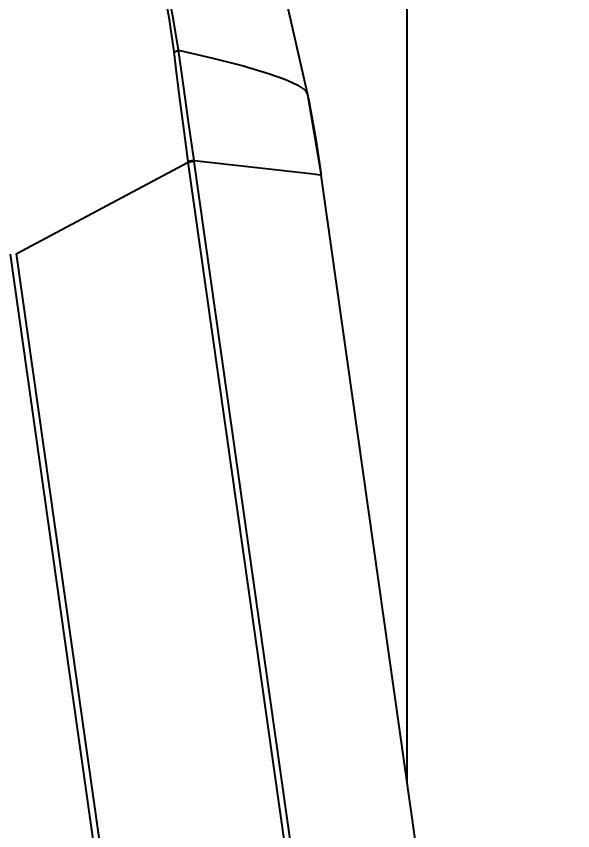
# Model space of a CAD drawing. Extents: x 5051 to 8526, y -300 to 2247.
# Drawn here: x 7232.1 to 7267.8, y 1146.8 to 1198.9 of the extents above; entities that cross this region are included whole.
import ezdxf

# ---------------------------------------------------------------- set-up
doc = ezdxf.new("R2010")
doc.units = 0
doc.header["$LTSCALE"] = 4
doc.header["$MEASUREMENT"] = 0
doc.header["$PDMODE"] = 3
doc.header["$PDSIZE"] = -10
doc.layers.get('0').update_dxf_attribs({"linetype": 'CONTINUOUS'})
doc.layers.get('DEFPOINTS').update_dxf_attribs({"linetype": 'CONTINUOUS'})
doc.layers.add('1', color=7, linetype='CONTINUOUS', true_color=0xffffff)
doc.styles.add('Daelim Dimension', font='NanumGothic.ttf')
doc.dimstyles.new('DEFAULT', dxfattribs={"dimscale": 2, "dimtxt": 2, "dimasz": 2, "dimexe": 0, "dimexo": 2, "dimgap": 1, "dimtad": 1, "dimdec": 1, "dimzin": 9, "dimdsep": 46, "dimtxsty": 'Daelim Dimension', "dimcen": 0.5, "dimclrd": 252, "dimclre": 252, "dimclrt": 3, "dimadec": 1, "dimazin": 0, "dimtfac": 1, "dimtdec": 1, "dimtix": 1, "dimtmove": 0, "dimatfit": 3, "dimfxl": 1, "dimtolj": 1, "dimtzin": 1, "dimlwd": 9, "dimlwe": 9, "dimarcsym": 0})

# ---------------------------------------------------------------- blocks, each defined once
blk = doc.blocks.new('*D13')
at = {"color": 5, "lineweight": 9, "ltscale": 0.5, "transparency": 16777216}
for p, q in [((7201.167, 1456.886), (7561.306, 1456.886)), ((7559.306, 1448.886), (7559.306, 360.442)), ((7359.221, 352.442), (7561.306, 352.442))]:
    blk.add_line(p, q, dxfattribs=at)
at = {"color": 5, "ltscale": 0.5, "transparency": 16777216}
for points in [[(7557.973, 1448.886), (7560.639, 1448.886), (7559.306, 1456.886)], [(7557.973, 360.442), (7560.639, 360.442), (7559.306, 352.442)]]:
    blk.add_solid(points, dxfattribs=at)
at = {"layer": 'DEFPOINTS', "color": 0, "ltscale": 0.5, "transparency": 16777216}
for p in [(7197.167, 1456.886), (7355.221, 352.442), (7559.306, 352.442)]:
    blk.add_point(p, dxfattribs=at)
at = {"color": 7, "ltscale": 0.5, "transparency": 16777216, "insert": (7543.601, 904.664), "char_height": 20, "attachment_point": 5, "rotation": 90, "style": 'Daelim Dimension'}
blk.add_mtext('\\A1;(1100)', dxfattribs=at)

msp = doc.modelspace()

# ---------------------------------------------------------------- linework, layer by layer
at = {"layer": '1', "color": 7, "linetype": 'Continuous'}
for p, q in [((7257.167, 1149.785), (7257.167, 1217.386)), ((7259.202, 1078.819), (7243.525, 1189.609)), ((7232.121, 1183.685), (7243.136, 1189.555)), ((7258.813, 1078.765), (7243.136, 1189.555)), ((7231.725, 1183.668), (7246.81, 1077.066))]:
    msp.add_line(p, q, dxfattribs=at)
for points in [[(7250.792, 1193.88, 0), (7249.312, 1200.358, 0), (7247.856, 1205.351, 0)], [(7242.506, 1196.736, 0), (7242.179, 1198.807, 0), (7241.813, 1200.654, 0), (7241.444, 1202.226, 0), (7241.174, 1203.243, 0), (7240.936, 1204.051, 0), (7240.741, 1204.644, 0)], [(7242.228, 1196.631, 0), (7241.933, 1198.697, 0), (7241.603, 1200.549, 0), (7241.277, 1202.139, 0), (7241.051, 1203.178, 0), (7240.867, 1204.016, 0), (7240.741, 1204.644, 0)], [(7242.228, 1196.631, 0), (7242.234, 1196.632, 0), (7242.241, 1196.634, 0), (7242.247, 1196.635, 0), (7242.254, 1196.637, 0), (7242.26, 1196.638, 0), (7242.267, 1196.64, 0), (7242.273, 1196.641, 0), (7242.279, 1196.643, 0), (7242.286, 1196.645, 0), (7242.292, 1196.646, 0), (7242.298, 1196.648, 0), (7242.304, 1196.65, 0), (7242.31, 1196.651, 0), (7242.317, 1196.653, 0), (7242.323, 1196.655, 0), (7242.329, 1196.657, 0), (7242.335, 1196.659, 0), (7242.341, 1196.661, 0), (7242.347, 1196.663, 0), (7242.353, 1196.665, 0), (7242.359, 1196.667, 0), (7242.364, 1196.669, 0), (7242.37, 1196.671, 0), (7242.376, 1196.673, 0), (7242.382, 1196.675, 0), (7242.387, 1196.677, 0), (7242.393, 1196.679, 0), (7242.398, 1196.682, 0), (7242.404, 1196.684, 0), (7242.409, 1196.686, 0), (7242.415, 1196.688, 0), (7242.42, 1196.691, 0), (7242.425, 1196.693, 0), (7242.431, 1196.695, 0), (7242.436, 1196.698, 0), (7242.441, 1196.7, 0), (7242.446, 1196.703, 0), (7242.451, 1196.705, 0), (7242.456, 1196.707, 0), (7242.461, 1196.71, 0), (7242.465, 1196.712, 0), (7242.47, 1196.715, 0), (7242.475, 1196.718, 0), (7242.479, 1196.72, 0), (7242.484, 1196.723, 0), (7242.488, 1196.725, 0), (7242.493, 1196.728, 0), (7242.497, 1196.731, 0), (7242.502, 1196.733, 0), (7242.506, 1196.736, 0)], [(7243.129, 1189.605, 0), (7242.809, 1192.059, 0), (7242.607, 1193.624, 0), (7242.413, 1195.152, 0), (7242.228, 1196.631, 0)], [(7243.517, 1189.661, 0), (7243.16, 1192.135, 0), (7242.934, 1193.711, 0), (7242.716, 1195.249, 0), (7242.506, 1196.736, 0)], [(7242.506, 1196.736, 0), (7244.625, 1196.248, 0), (7246.583, 1195.748, 0), (7248.283, 1195.246, 0), (7249.324, 1194.875, 0), (7250.115, 1194.514, 0), (7250.616, 1194.165, 0), (7250.798, 1193.833, 0)], [(7251.66, 1188.703, 0), (7250.792, 1193.88, 0)], [(7250.834, 1193.649, 0), (7251.324, 1190.901, 0), (7251.655, 1188.733, 0)], [(7243.517, 1189.661, 0), (7243.512, 1189.66, 0), (7243.506, 1189.659, 0), (7243.5, 1189.658, 0), (7243.494, 1189.658, 0), (7243.488, 1189.657, 0), (7243.482, 1189.656, 0), (7243.476, 1189.655, 0), (7243.47, 1189.654, 0), (7243.463, 1189.653, 0), (7243.457, 1189.652, 0), (7243.45, 1189.651, 0), (7243.443, 1189.65, 0), (7243.436, 1189.649, 0), (7243.429, 1189.648, 0), (7243.422, 1189.647, 0), (7243.415, 1189.646, 0), (7243.408, 1189.645, 0), (7243.4, 1189.644, 0), (7243.393, 1189.643, 0), (7243.385, 1189.642, 0), (7243.378, 1189.641, 0), (7243.37, 1189.64, 0), (7243.362, 1189.639, 0), (7243.354, 1189.638, 0), (7243.346, 1189.636, 0), (7243.338, 1189.635, 0), (7243.33, 1189.634, 0), (7243.322, 1189.633, 0), (7243.313, 1189.632, 0), (7243.305, 1189.631, 0), (7243.297, 1189.629, 0), (7243.288, 1189.628, 0), (7243.28, 1189.627, 0), (7243.271, 1189.626, 0), (7243.262, 1189.625, 0), (7243.254, 1189.623, 0), (7243.245, 1189.622, 0), (7243.236, 1189.621, 0), (7243.228, 1189.62, 0), (7243.219, 1189.618, 0), (7243.21, 1189.617, 0), (7243.201, 1189.616, 0), (7243.192, 1189.614, 0), (7243.183, 1189.613, 0), (7243.174, 1189.612, 0), (7243.165, 1189.611, 0), (7243.156, 1189.609, 0), (7243.147, 1189.608, 0), (7243.138, 1189.607, 0), (7243.129, 1189.605, 0)], [(7243.136, 1189.555, 0), (7243.132, 1189.583, 0), (7243.129, 1189.605, 0)], [(7243.525, 1189.609, 0), (7243.519, 1189.608, 0), (7243.513, 1189.608, 0), (7243.508, 1189.607, 0), (7243.502, 1189.606, 0), (7243.496, 1189.605, 0), (7243.49, 1189.604, 0), (7243.483, 1189.604, 0), (7243.477, 1189.603, 0), (7243.471, 1189.602, 0), (7243.464, 1189.601, 0), (7243.457, 1189.6, 0), (7243.45, 1189.599, 0), (7243.444, 1189.598, 0), (7243.437, 1189.597, 0), (7243.429, 1189.596, 0), (7243.422, 1189.595, 0), (7243.415, 1189.594, 0), (7243.407, 1189.593, 0), (7243.4, 1189.592, 0), (7243.392, 1189.591, 0), (7243.385, 1189.59, 0), (7243.377, 1189.589, 0), (7243.369, 1189.588, 0), (7243.361, 1189.587, 0), (7243.353, 1189.586, 0), (7243.345, 1189.584, 0), (7243.337, 1189.583, 0), (7243.329, 1189.582, 0), (7243.32, 1189.581, 0), (7243.312, 1189.58, 0), (7243.304, 1189.579, 0), (7243.295, 1189.577, 0), (7243.287, 1189.576, 0), (7243.278, 1189.575, 0), (7243.269, 1189.574, 0), (7243.261, 1189.573, 0), (7243.252, 1189.571, 0), (7243.243, 1189.57, 0), (7243.234, 1189.569, 0), (7243.226, 1189.568, 0), (7243.217, 1189.566, 0), (7243.208, 1189.565, 0), (7243.199, 1189.564, 0), (7243.19, 1189.563, 0), (7243.181, 1189.561, 0), (7243.172, 1189.56, 0), (7243.163, 1189.559, 0), (7243.154, 1189.558, 0), (7243.145, 1189.556, 0), (7243.136, 1189.555, 0)], [(7243.525, 1189.609, 0), (7243.52, 1189.638, 0), (7243.517, 1189.661, 0)], [(7243.517, 1189.661, 0), (7250.971, 1188.83, 0), (7251.609, 1188.746, 0), (7251.643, 1188.739, 0), (7251.655, 1188.734, 0)], [(7267.061, 1079.864, 0), (7251.655, 1188.734, 0)], [(7232.121, 1183.685, 0), (7240.565, 1124.01, 0), (7247.2, 1077.122, 0)]]:
    msp.add_polyline3d(points, dxfattribs=at)

# ---------------------------------------------------------------- dimensions: what is measured, and where the dimension line sits
at = {"color": 5, "ltscale": 0.5}
dim = msp.add_linear_dim(base=(7559.306, 352.442), p1=(7197.167, 1456.886), p2=(7355.221, 352.442), angle=90, text='(1100)', dimstyle='DEFAULT', override={"dimtxt": 10, "dimasz": 4, "dimexe": 1, "dimdec": 0, "dimclrd": 5, "dimclre": 5, "dimclrt": 7}, dxfattribs=at)
dim.commit()
dim.dimension.update_dxf_attribs({"geometry": '*D13', "text_midpoint": (7543.601, 904.664)})

doc.saveas('drawing.dxf')
